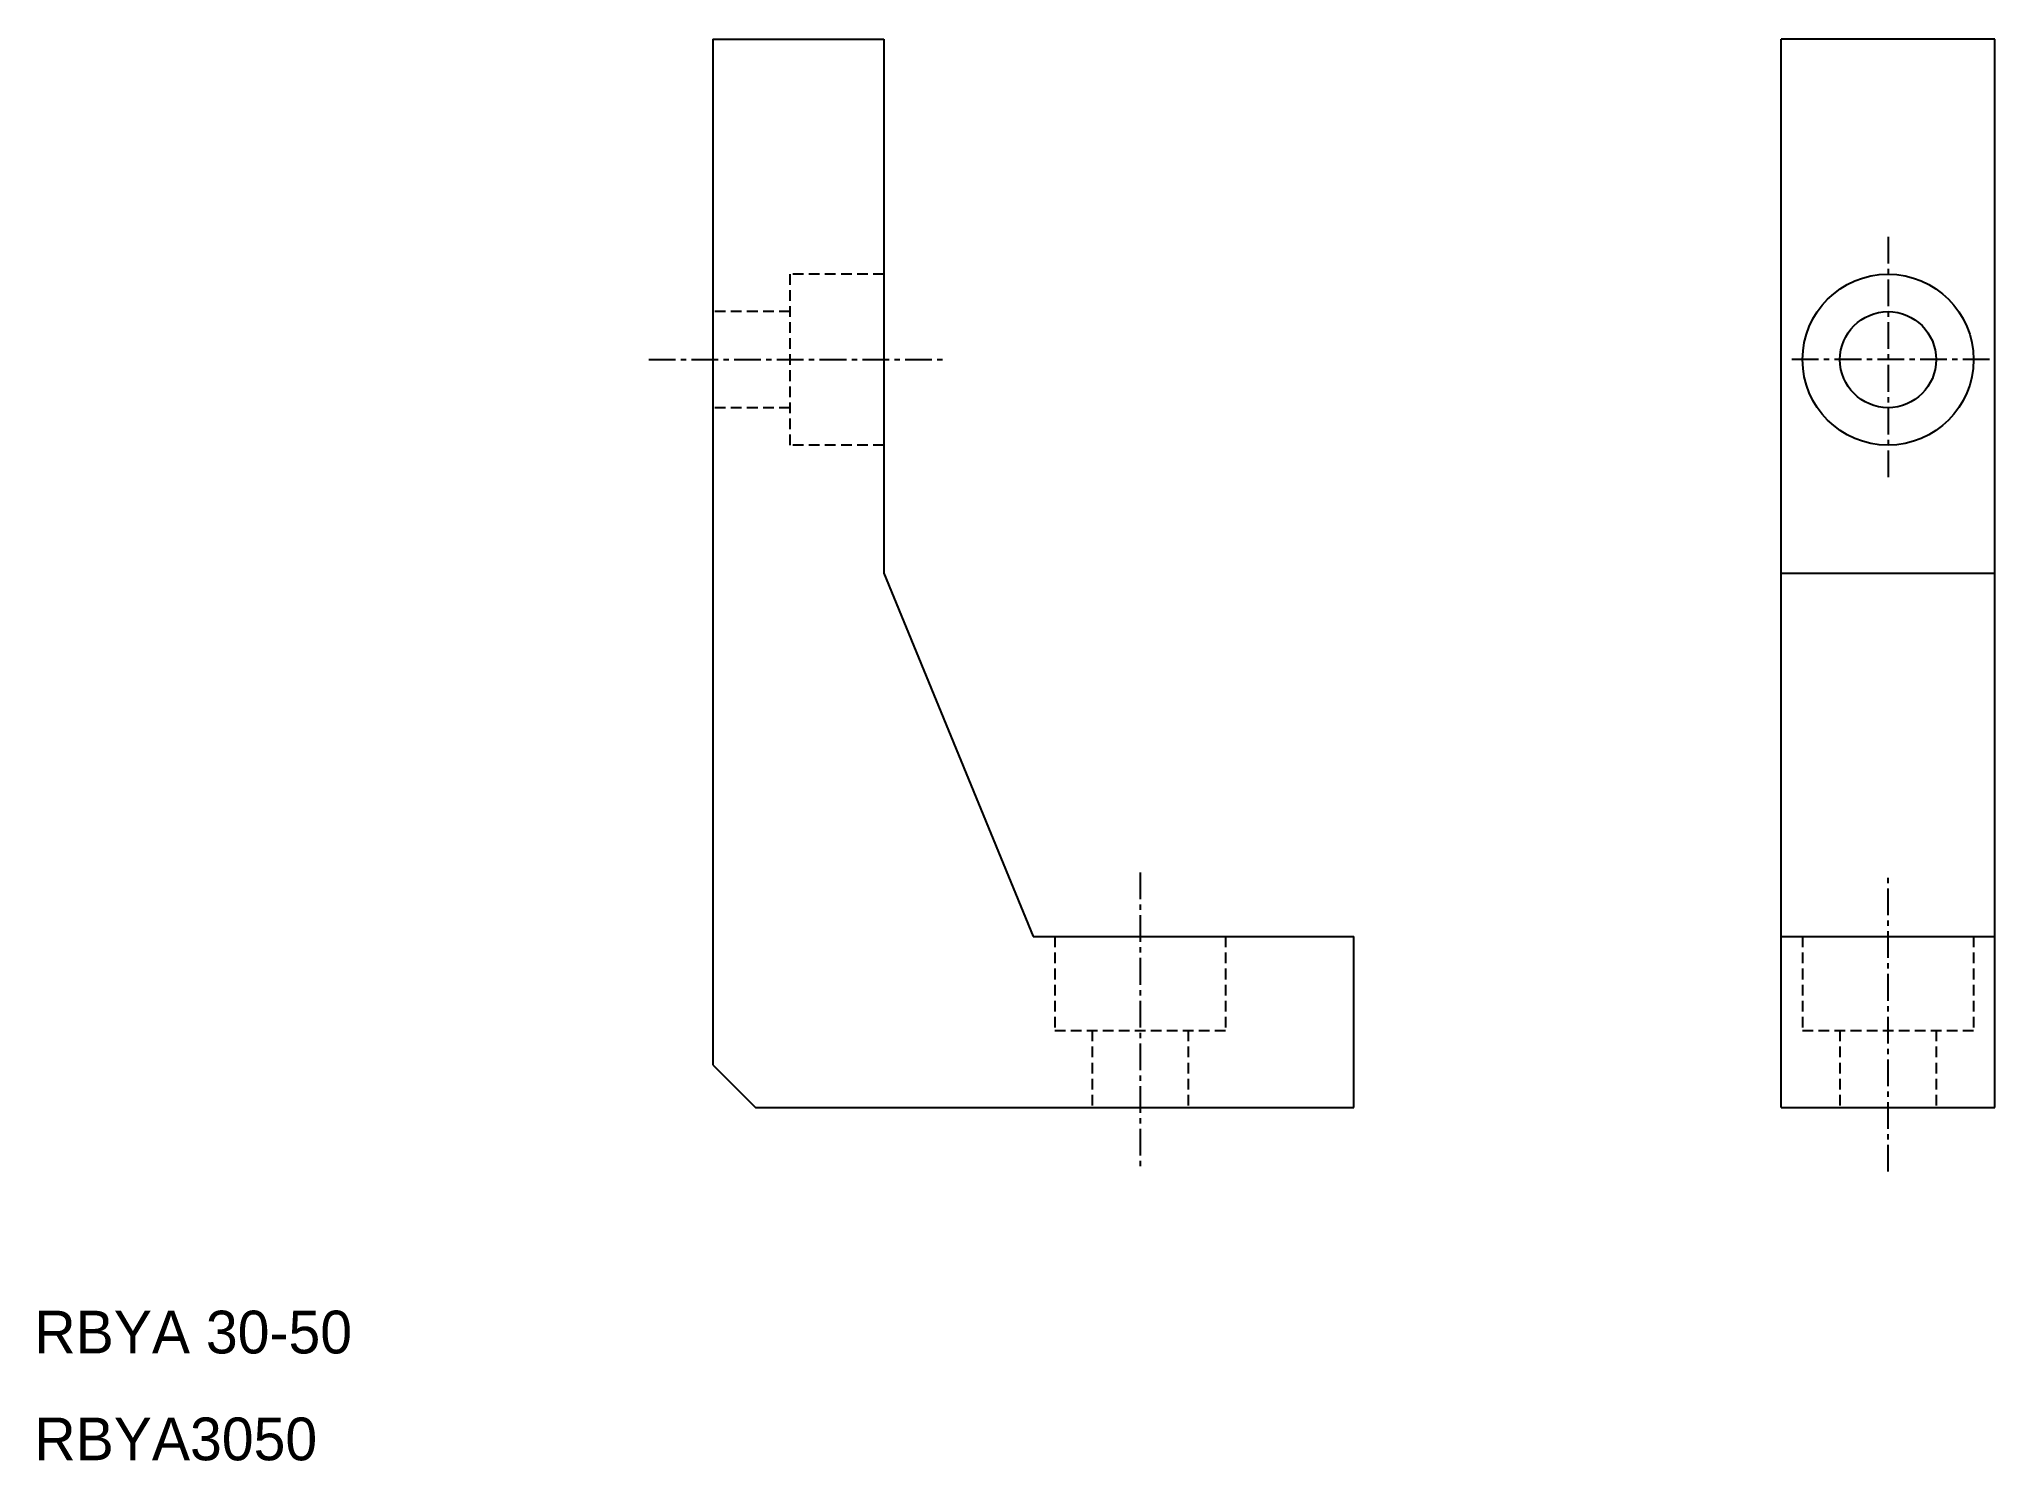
# Model space of a CAD drawing. Extents: x 112.6 to 204.1, y 11.4 to 77.9.
import ezdxf

# ---------------------------------------------------------------- set-up
doc = ezdxf.new("R2010")
doc.units = 0
doc.linetypes.add('CENTER', pattern=[2, 1.25, -0.25, 0.25, -0.25])
doc.linetypes.add('DASHED', pattern=[0.75, 0.5, -0.25])
doc.layers.get('0').update_dxf_attribs({"linetype": 'CONTINUOUS'})
doc.layers.add('CENTER', color=1, linetype='CENTER')

msp = doc.modelspace()

# ---------------------------------------------------------------- linework, layer by layer
at = {"color": 7, "linetype": 'CONTINUOUS'}
for p, q in [((144.092, 77.907), (152.092, 77.907)), ((144.092, 77.907), (144.092, 29.907)), ((152.092, 77.907), (152.092, 52.907)), ((204.095, 77.907), (194.095, 77.907)), ((194.095, 27.907), (194.095, 77.907)), ((204.095, 27.907), (204.095, 77.907)), ((152.092, 52.907), (159.092, 35.907)), ((194.095, 52.907), (204.095, 52.907)), ((159.092, 35.907), (174.092, 35.907)), ((174.092, 27.907), (174.092, 35.907)), ((194.095, 35.907), (204.095, 35.907)), ((144.092, 29.907), (146.092, 27.907)), ((146.092, 27.907), (174.092, 27.907)), ((194.095, 27.907), (204.095, 27.907))]:
    msp.add_line(p, q, dxfattribs=at)
at = {"color": 3, "linetype": 'DASHED'}
for p, q in [((147.692, 66.907), (147.692, 58.907)), ((152.092, 66.907), (147.692, 66.907)), ((147.692, 65.157), (144.092, 65.157)), ((147.692, 60.657), (144.092, 60.657)), ((152.092, 58.907), (147.692, 58.907)), ((160.092, 35.907), (160.092, 31.507)), ((168.092, 35.907), (168.092, 31.507)), ((195.095, 35.907), (195.095, 31.507)), ((203.095, 35.907), (203.095, 31.507)), ((160.092, 31.507), (168.092, 31.507)), ((161.842, 31.507), (161.842, 27.907)), ((166.342, 31.507), (166.342, 27.907)), ((195.095, 31.507), (203.095, 31.507)), ((196.845, 31.507), (196.845, 27.907)), ((201.345, 31.507), (201.345, 27.907))]:
    msp.add_line(p, q, dxfattribs=at)
at = {"color": 7, "linetype": 'CONTINUOUS'}
for radius in [4, 2.25]:
    msp.add_circle((199.095, 62.907), radius, dxfattribs=at)
at = {"layer": 'CENTER', "color": 1, "linetype": 'CENTER'}
for p, q in [((199.095, 68.657), (199.095, 57.157)), ((141.092, 62.907), (155.092, 62.907)), ((203.845, 62.907), (194.345, 62.907)), ((164.092, 38.907), (164.092, 24.907)), ((199.095, 24.907), (199.095, 38.907))]:
    msp.add_line(p, q, dxfattribs=at)

# ---------------------------------------------------------------- texts
at = {"color": 7, "linetype": 'CONTINUOUS'}
for s, p in [('RBYA 30-50', (112.343, 16.4)), ('RBYA3050', (112.343, 11.4))]:
    msp.add_text(s, height=2, dxfattribs=at).set_placement(p)

doc.saveas('drawing.dxf')
